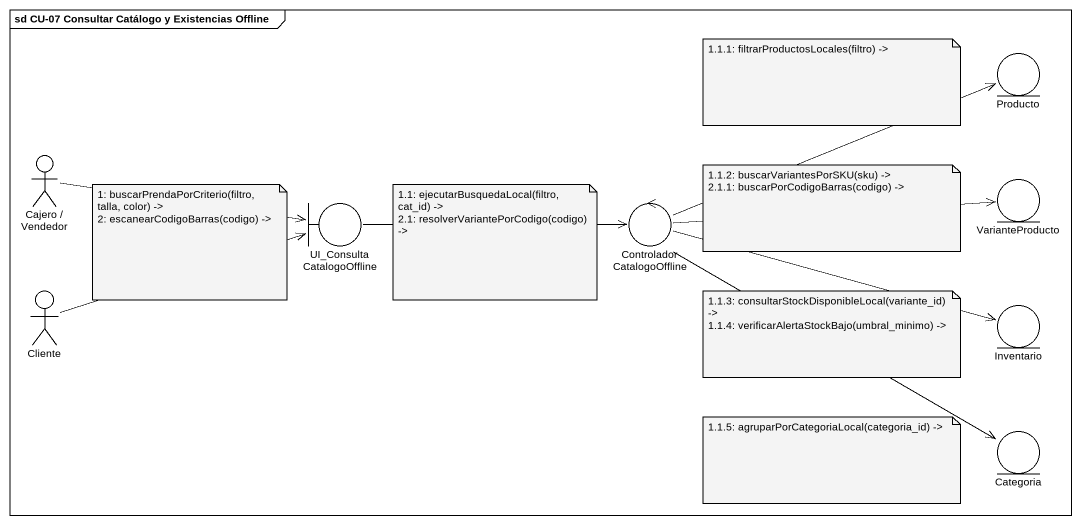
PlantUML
@startuml
mainframe sd CU-07 Consultar Catálogo y Existencias Offline
entity Producto
actor "Cajero / Vendedor" as Cajero_Vendedor
entity VarianteProducto
boundary UI_ConsultaCatalogoOffline
control ControladorCatalogoOffline
actor Cliente
entity Inventario
entity Categoria
Cajero_Vendedor -right-> UI_ConsultaCatalogoOffline
UI_ConsultaCatalogoOffline -right-> ControladorCatalogoOffline
ControladorCatalogoOffline -right-> Producto
ControladorCatalogoOffline -right-> VarianteProducto
ControladorCatalogoOffline -right-> Inventario
ControladorCatalogoOffline --> Categoria
Cliente -right-> UI_ConsultaCatalogoOffline
note as N1
  1.1.1: filtrarProductosLocales(filtro) ->
end note
note as N2
  1: buscarPrendaPorCriterio(filtro, talla, color) ->
  2: escanearCodigoBarras(codigo) ->
end note
note as N3
  1.1: ejecutarBusquedaLocal(filtro, cat_id) ->
  2.1: resolverVariantePorCodigo(codigo) ->
end note
note as N4
  1.1.2: buscarVariantesPorSKU(sku) ->
  2.1.1: buscarPorCodigoBarras(codigo) ->
end note
note as N5
  1.1.3: consultarStockDisponibleLocal(variante_id) ->
  1.1.4: verificarAlertaStockBajo(umbral_minimo) ->
end note
note as N6
  1.1.5: agruparPorCategoriaLocal(categoria_id) ->
end note
@enduml
